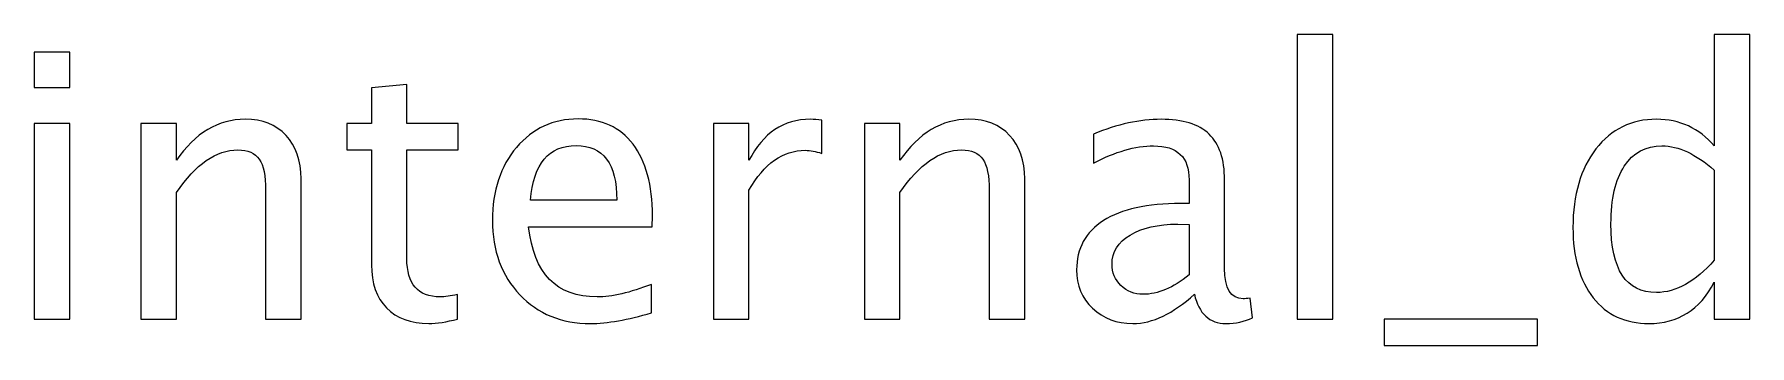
# Model space of a CAD drawing. Header units: centimetres. Extents: x -14.2 to 14.5, y -16 to 20.1.
# Drawn here: x -6.11 to -0.2, y 11.58 to 12.65 of the extents above; entities that cross this region are included whole.
import ezdxf

# ---------------------------------------------------------------- set-up
doc = ezdxf.new("R2010")
doc.units = ezdxf.units.CM
doc.header["$MEASUREMENT"] = 0
doc.layers.add('Layer 1', color=7, linetype='Continuous')

msp = doc.modelspace()

# ---------------------------------------------------------------- linework, layer by layer
at = {"layer": 'Layer 1'}
for points, knots in [([(-1.76149, 11.67044), (-1.76149, 11.67044), (-1.76149, 12.64961), (-1.76149, 12.64961), (-1.76149, 12.64961), (-1.76149, 12.64961), (-1.63957, 12.64961), (-1.63957, 12.64961), (-1.63957, 12.64961), (-1.63957, 12.64961), (-1.63957, 11.67044), (-1.63957, 11.67044), (-1.63957, 11.67044), (-1.63957, 11.67044), (-1.76149, 11.67044), (-1.76149, 11.67044)], [0, 0, 0, 0, 0.2, 0.2, 0.2, 0.2, 0.4, 0.4, 0.4, 0.4, 0.6, 0.6, 0.6, 0.6, 1, 1, 1, 1]), ([(-0.32639, 11.67044), (-0.32639, 11.67044), (-0.32639, 11.79681), (-0.32639, 11.79681), (-0.32639, 11.79681), (-0.37613, 11.7024), (-0.45106, 11.6552), (-0.55118, 11.6552), (-0.55118, 11.6552), (-0.63246, 11.6552), (-0.69638, 11.68462), (-0.74295, 11.74368), (-0.74295, 11.74368), (-0.78952, 11.80273), (-0.8128, 11.88338), (-0.8128, 11.98561), (-0.8128, 11.98561), (-0.8128, 12.09737), (-0.78634, 12.18733), (-0.73364, 12.25549), (-0.73364, 12.25549), (-0.68072, 12.32343), (-0.61129, 12.35751), (-0.52514, 12.35751), (-0.52514, 12.35751), (-0.44535, 12.35751), (-0.37888, 12.32703), (-0.32639, 12.26586), (-0.32639, 12.26586), (-0.32639, 12.26586), (-0.32639, 12.64961), (-0.32639, 12.64961), (-0.32639, 12.64961), (-0.32639, 12.64961), (-0.20447, 12.64961), (-0.20447, 12.64961), (-0.20447, 12.64961), (-0.20447, 12.64961), (-0.20447, 11.67044), (-0.20447, 11.67044), (-0.20447, 11.67044), (-0.20447, 11.67044), (-0.32639, 11.67044), (-0.32639, 11.67044)], [0, 0, 0, 0, 0.0833333, 0.0833333, 0.0833333, 0.0833333, 0.1666667, 0.1666667, 0.1666667, 0.1666667, 0.25, 0.25, 0.25, 0.25, 0.3333333, 0.3333333, 0.3333333, 0.3333333, 0.4166667, 0.4166667, 0.4166667, 0.4166667, 0.5, 0.5, 0.5, 0.5, 0.5833333, 0.5833333, 0.5833333, 0.5833333, 0.6666667, 0.6666667, 0.6666667, 0.6666667, 0.75, 0.75, 0.75, 0.75, 0.8333333, 0.8333333, 0.8333333, 0.8333333, 1, 1, 1, 1]), ([(-6.10849, 12.46673), (-6.10849, 12.46673), (-6.10849, 12.58865), (-6.10849, 12.58865), (-6.10849, 12.58865), (-6.10849, 12.58865), (-5.98657, 12.58865), (-5.98657, 12.58865), (-5.98657, 12.58865), (-5.98657, 12.58865), (-5.98657, 12.46673), (-5.98657, 12.46673), (-5.98657, 12.46673), (-5.98657, 12.46673), (-6.10849, 12.46673), (-6.10849, 12.46673)], [0, 0, 0, 0, 0.2, 0.2, 0.2, 0.2, 0.4, 0.4, 0.4, 0.4, 0.6, 0.6, 0.6, 0.6, 1, 1, 1, 1]), ([(-4.65222, 11.67065), (-4.6899, 11.66028), (-4.7227, 11.6552), (-4.75043, 11.6552), (-4.75043, 11.6552), (-4.81266, 11.6552), (-4.86113, 11.67298), (-4.89585, 11.70854), (-4.89585, 11.70854), (-4.93077, 11.7441), (-4.94813, 11.79342), (-4.94813, 11.85671), (-4.94813, 11.85671), (-4.94813, 11.85671), (-4.94813, 12.2521), (-4.94813, 12.2521), (-4.94813, 12.2521), (-4.94813, 12.2521), (-5.03237, 12.2521), (-5.03237, 12.2521), (-5.03237, 12.2521), (-5.03237, 12.2521), (-5.03237, 12.34354), (-5.03237, 12.34354), (-5.03237, 12.34354), (-5.03237, 12.34354), (-4.94813, 12.34354), (-4.94813, 12.34354), (-4.94813, 12.34354), (-4.94813, 12.34354), (-4.94813, 12.46525), (-4.94813, 12.46525), (-4.94813, 12.46525), (-4.94813, 12.46525), (-4.82621, 12.47689), (-4.82621, 12.47689), (-4.82621, 12.47689), (-4.82621, 12.47689), (-4.82621, 12.34354), (-4.82621, 12.34354), (-4.82621, 12.34354), (-4.82621, 12.34354), (-4.64968, 12.34354), (-4.64968, 12.34354), (-4.64968, 12.34354), (-4.64968, 12.34354), (-4.64968, 12.2521), (-4.64968, 12.2521), (-4.64968, 12.2521), (-4.64968, 12.2521), (-4.82621, 12.2521), (-4.82621, 12.2521), (-4.82621, 12.2521), (-4.82621, 12.2521), (-4.82621, 11.87872), (-4.82621, 11.87872), (-4.82621, 11.87872), (-4.82621, 11.79067), (-4.7879, 11.74664), (-4.71149, 11.74664), (-4.71149, 11.74664), (-4.69519, 11.74664), (-4.6755, 11.74939), (-4.65222, 11.75468), (-4.65222, 11.75468), (-4.65222, 11.75468), (-4.65222, 11.67065), (-4.65222, 11.67065)], [0, 0, 0, 0, 0.0555556, 0.0555556, 0.0555556, 0.0555556, 0.1111111, 0.1111111, 0.1111111, 0.1111111, 0.1666667, 0.1666667, 0.1666667, 0.1666667, 0.2222222, 0.2222222, 0.2222222, 0.2222222, 0.2777778, 0.2777778, 0.2777778, 0.2777778, 0.3333333, 0.3333333, 0.3333333, 0.3333333, 0.3888889, 0.3888889, 0.3888889, 0.3888889, 0.4444444, 0.4444444, 0.4444444, 0.4444444, 0.5, 0.5, 0.5, 0.5, 0.5555556, 0.5555556, 0.5555556, 0.5555556, 0.6111111, 0.6111111, 0.6111111, 0.6111111, 0.6666667, 0.6666667, 0.6666667, 0.6666667, 0.7222222, 0.7222222, 0.7222222, 0.7222222, 0.7777778, 0.7777778, 0.7777778, 0.7777778, 0.8333333, 0.8333333, 0.8333333, 0.8333333, 0.8888889, 0.8888889, 0.8888889, 0.8888889, 1, 1, 1, 1]), ([(-6.10849, 11.67044), (-6.10849, 11.67044), (-6.10849, 12.34354), (-6.10849, 12.34354), (-6.10849, 12.34354), (-6.10849, 12.34354), (-5.98657, 12.34354), (-5.98657, 12.34354), (-5.98657, 12.34354), (-5.98657, 12.34354), (-5.98657, 11.67044), (-5.98657, 11.67044), (-5.98657, 11.67044), (-5.98657, 11.67044), (-6.10849, 11.67044), (-6.10849, 11.67044)], [0, 0, 0, 0, 0.2, 0.2, 0.2, 0.2, 0.4, 0.4, 0.4, 0.4, 0.6, 0.6, 0.6, 0.6, 1, 1, 1, 1]), ([(-5.74146, 11.67044), (-5.74146, 11.67044), (-5.74146, 12.34354), (-5.74146, 12.34354), (-5.74146, 12.34354), (-5.74146, 12.34354), (-5.61954, 12.34354), (-5.61954, 12.34354), (-5.61954, 12.34354), (-5.61954, 12.34354), (-5.61954, 12.21633), (-5.61954, 12.21633), (-5.61954, 12.21633), (-5.55498, 12.31052), (-5.47582, 12.35751), (-5.38226, 12.35751), (-5.38226, 12.35751), (-5.32342, 12.35751), (-5.27664, 12.3391), (-5.24214, 12.30205), (-5.24214, 12.30205), (-5.20764, 12.26522), (-5.19028, 12.21548), (-5.19028, 12.15325), (-5.19028, 12.15325), (-5.19028, 12.15325), (-5.19028, 11.67044), (-5.19028, 11.67044), (-5.19028, 11.67044), (-5.19028, 11.67044), (-5.3122, 11.67044), (-5.3122, 11.67044), (-5.3122, 11.67044), (-5.3122, 11.67044), (-5.3122, 12.11346), (-5.3122, 12.11346), (-5.3122, 12.11346), (-5.3122, 12.16341), (-5.31961, 12.19897), (-5.33421, 12.22014), (-5.33421, 12.22014), (-5.34903, 12.24152), (-5.37337, 12.2521), (-5.40745, 12.2521), (-5.40745, 12.2521), (-5.48238, 12.2521), (-5.55308, 12.20321), (-5.61954, 12.10542), (-5.61954, 12.10542), (-5.61954, 12.10542), (-5.61954, 11.67044), (-5.61954, 11.67044), (-5.61954, 11.67044), (-5.61954, 11.67044), (-5.74146, 11.67044), (-5.74146, 11.67044)], [0, 0, 0, 0, 0.0666667, 0.0666667, 0.0666667, 0.0666667, 0.1333333, 0.1333333, 0.1333333, 0.1333333, 0.2, 0.2, 0.2, 0.2, 0.2666667, 0.2666667, 0.2666667, 0.2666667, 0.3333333, 0.3333333, 0.3333333, 0.3333333, 0.4, 0.4, 0.4, 0.4, 0.4666667, 0.4666667, 0.4666667, 0.4666667, 0.5333333, 0.5333333, 0.5333333, 0.5333333, 0.6, 0.6, 0.6, 0.6, 0.6666667, 0.6666667, 0.6666667, 0.6666667, 0.7333333, 0.7333333, 0.7333333, 0.7333333, 0.8, 0.8, 0.8, 0.8, 0.8666667, 0.8666667, 0.8666667, 0.8666667, 1, 1, 1, 1]), ([(-3.9842, 11.69203), (-4.06611, 11.66748), (-4.13618, 11.6552), (-4.1946, 11.6552), (-4.1946, 11.6552), (-4.29429, 11.6552), (-4.37536, 11.68822), (-4.4378, 11.75405), (-4.4378, 11.75405), (-4.50024, 11.81988), (-4.53157, 11.90518), (-4.53157, 12.01017), (-4.53157, 12.01017), (-4.53157, 12.11198), (-4.50405, 12.19559), (-4.44881, 12.26099), (-4.44881, 12.26099), (-4.39356, 12.32618), (-4.32287, 12.35878), (-4.23672, 12.35878), (-4.23672, 12.35878), (-4.15523, 12.35878), (-4.09215, 12.32978), (-4.0477, 12.27179), (-4.0477, 12.27179), (-4.00325, 12.21379), (-3.98102, 12.13166), (-3.98102, 12.02519), (-3.98102, 12.02519), (-3.98102, 12.02519), (-3.98166, 11.98794), (-3.98166, 11.98794), (-3.98166, 11.98794), (-3.98166, 11.98794), (-4.40711, 11.98794), (-4.40711, 11.98794), (-4.40711, 11.98794), (-4.38933, 11.82707), (-4.3108, 11.74664), (-4.17174, 11.74664), (-4.17174, 11.74664), (-4.12072, 11.74664), (-4.05828, 11.76103), (-3.9842, 11.78982), (-3.9842, 11.78982), (-3.9842, 11.78982), (-3.9842, 11.69203), (-3.9842, 11.69203)], [0, 0, 0, 0, 0.0769231, 0.0769231, 0.0769231, 0.0769231, 0.1538462, 0.1538462, 0.1538462, 0.1538462, 0.2307692, 0.2307692, 0.2307692, 0.2307692, 0.3076923, 0.3076923, 0.3076923, 0.3076923, 0.3846154, 0.3846154, 0.3846154, 0.3846154, 0.4615385, 0.4615385, 0.4615385, 0.4615385, 0.5384615, 0.5384615, 0.5384615, 0.5384615, 0.6153846, 0.6153846, 0.6153846, 0.6153846, 0.6923077, 0.6923077, 0.6923077, 0.6923077, 0.7692308, 0.7692308, 0.7692308, 0.7692308, 0.8461538, 0.8461538, 0.8461538, 0.8461538, 1, 1, 1, 1]), ([(-3.77063, 11.67044), (-3.77063, 11.67044), (-3.77063, 12.34354), (-3.77063, 12.34354), (-3.77063, 12.34354), (-3.77063, 12.34354), (-3.64871, 12.34354), (-3.64871, 12.34354), (-3.64871, 12.34354), (-3.64871, 12.34354), (-3.64871, 12.21633), (-3.64871, 12.21633), (-3.64871, 12.21633), (-3.60024, 12.31052), (-3.52996, 12.35751), (-3.43768, 12.35751), (-3.43768, 12.35751), (-3.42519, 12.35751), (-3.41207, 12.35645), (-3.39852, 12.35434), (-3.39852, 12.35434), (-3.39852, 12.35434), (-3.39852, 12.24025), (-3.39852, 12.24025), (-3.39852, 12.24025), (-3.41969, 12.24723), (-3.43831, 12.25083), (-3.4544, 12.25083), (-3.4544, 12.25083), (-3.53187, 12.25083), (-3.59664, 12.20511), (-3.64871, 12.11346), (-3.64871, 12.11346), (-3.64871, 12.11346), (-3.64871, 11.67044), (-3.64871, 11.67044), (-3.64871, 11.67044), (-3.64871, 11.67044), (-3.77063, 11.67044), (-3.77063, 11.67044)], [0, 0, 0, 0, 0.0909091, 0.0909091, 0.0909091, 0.0909091, 0.1818182, 0.1818182, 0.1818182, 0.1818182, 0.2727273, 0.2727273, 0.2727273, 0.2727273, 0.3636364, 0.3636364, 0.3636364, 0.3636364, 0.4545455, 0.4545455, 0.4545455, 0.4545455, 0.5454545, 0.5454545, 0.5454545, 0.5454545, 0.6363636, 0.6363636, 0.6363636, 0.6363636, 0.7272727, 0.7272727, 0.7272727, 0.7272727, 0.8181818, 0.8181818, 0.8181818, 0.8181818, 1, 1, 1, 1]), ([(-3.25099, 11.67044), (-3.25099, 11.67044), (-3.25099, 12.34354), (-3.25099, 12.34354), (-3.25099, 12.34354), (-3.25099, 12.34354), (-3.12907, 12.34354), (-3.12907, 12.34354), (-3.12907, 12.34354), (-3.12907, 12.34354), (-3.12907, 12.21633), (-3.12907, 12.21633), (-3.12907, 12.21633), (-3.06451, 12.31052), (-2.98535, 12.35751), (-2.89179, 12.35751), (-2.89179, 12.35751), (-2.83295, 12.35751), (-2.78617, 12.3391), (-2.75167, 12.30205), (-2.75167, 12.30205), (-2.71717, 12.26522), (-2.69981, 12.21548), (-2.69981, 12.15325), (-2.69981, 12.15325), (-2.69981, 12.15325), (-2.69981, 11.67044), (-2.69981, 11.67044), (-2.69981, 11.67044), (-2.69981, 11.67044), (-2.82173, 11.67044), (-2.82173, 11.67044), (-2.82173, 11.67044), (-2.82173, 11.67044), (-2.82173, 12.11346), (-2.82173, 12.11346), (-2.82173, 12.11346), (-2.82173, 12.16341), (-2.82914, 12.19897), (-2.84374, 12.22014), (-2.84374, 12.22014), (-2.85856, 12.24152), (-2.8829, 12.2521), (-2.91698, 12.2521), (-2.91698, 12.2521), (-2.99191, 12.2521), (-3.06261, 12.20321), (-3.12907, 12.10542), (-3.12907, 12.10542), (-3.12907, 12.10542), (-3.12907, 11.67044), (-3.12907, 11.67044), (-3.12907, 11.67044), (-3.12907, 11.67044), (-3.25099, 11.67044), (-3.25099, 11.67044)], [0, 0, 0, 0, 0.0666667, 0.0666667, 0.0666667, 0.0666667, 0.1333333, 0.1333333, 0.1333333, 0.1333333, 0.2, 0.2, 0.2, 0.2, 0.2666667, 0.2666667, 0.2666667, 0.2666667, 0.3333333, 0.3333333, 0.3333333, 0.3333333, 0.4, 0.4, 0.4, 0.4, 0.4666667, 0.4666667, 0.4666667, 0.4666667, 0.5333333, 0.5333333, 0.5333333, 0.5333333, 0.6, 0.6, 0.6, 0.6, 0.6666667, 0.6666667, 0.6666667, 0.6666667, 0.7333333, 0.7333333, 0.7333333, 0.7333333, 0.8, 0.8, 0.8, 0.8, 0.8666667, 0.8666667, 0.8666667, 0.8666667, 1, 1, 1, 1]), ([(-2.11582, 11.75617), (-2.18905, 11.68886), (-2.25954, 11.6552), (-2.32727, 11.6552), (-2.32727, 11.6552), (-2.38294, 11.6552), (-2.4293, 11.67256), (-2.46591, 11.70748), (-2.46591, 11.70748), (-2.50274, 11.74241), (-2.52116, 11.78643), (-2.52116, 11.83956), (-2.52116, 11.83956), (-2.52116, 11.91301), (-2.49026, 11.96953), (-2.42845, 12.0089), (-2.42845, 12.0089), (-2.36664, 12.04827), (-2.27795, 12.06795), (-2.16238, 12.06795), (-2.16238, 12.06795), (-2.16238, 12.06795), (-2.13381, 12.06795), (-2.13381, 12.06795), (-2.13381, 12.06795), (-2.13381, 12.06795), (-2.13381, 12.14902), (-2.13381, 12.14902), (-2.13381, 12.14902), (-2.13381, 12.22712), (-2.17445, 12.26607), (-2.25594, 12.26607), (-2.25594, 12.26607), (-2.31902, 12.26607), (-2.38802, 12.24617), (-2.46274, 12.20638), (-2.46274, 12.20638), (-2.46274, 12.20638), (-2.46274, 12.30671), (-2.46274, 12.30671), (-2.46274, 12.30671), (-2.38061, 12.34058), (-2.30314, 12.35751), (-2.23054, 12.35751), (-2.23054, 12.35751), (-2.15582, 12.35751), (-2.10058, 12.34058), (-2.06523, 12.3065), (-2.06523, 12.3065), (-2.02967, 12.27242), (-2.01189, 12.21993), (-2.01189, 12.14902), (-2.01189, 12.14902), (-2.01189, 12.14902), (-2.01189, 11.84485), (-2.01189, 11.84485), (-2.01189, 11.84485), (-2.01189, 11.77522), (-1.99051, 11.74029), (-1.94754, 11.74029), (-1.94754, 11.74029), (-1.94225, 11.74029), (-1.93442, 11.74114), (-1.92405, 11.74283), (-1.92405, 11.74283), (-1.92405, 11.74283), (-1.91537, 11.6751), (-1.91537, 11.6751), (-1.91537, 11.6751), (-1.9431, 11.66176), (-1.97358, 11.6552), (-2.00702, 11.6552), (-2.00702, 11.6552), (-2.06396, 11.6552), (-2.10015, 11.68886), (-2.11582, 11.75617)], [0, 0, 0, 0, 0.05, 0.05, 0.05, 0.05, 0.1, 0.1, 0.1, 0.1, 0.15, 0.15, 0.15, 0.15, 0.2, 0.2, 0.2, 0.2, 0.25, 0.25, 0.25, 0.25, 0.3, 0.3, 0.3, 0.3, 0.35, 0.35, 0.35, 0.35, 0.4, 0.4, 0.4, 0.4, 0.45, 0.45, 0.45, 0.45, 0.5, 0.5, 0.5, 0.5, 0.55, 0.55, 0.55, 0.55, 0.6, 0.6, 0.6, 0.6, 0.65, 0.65, 0.65, 0.65, 0.7, 0.7, 0.7, 0.7, 0.75, 0.75, 0.75, 0.75, 0.8, 0.8, 0.8, 0.8, 0.85, 0.85, 0.85, 0.85, 0.9, 0.9, 0.9, 0.9, 1, 1, 1, 1]), ([(-4.40076, 12.07938), (-4.40076, 12.07938), (-4.10358, 12.07938), (-4.10358, 12.07938), (-4.10358, 12.07938), (-4.10358, 12.20469), (-4.15036, 12.26734), (-4.2437, 12.26734), (-4.2437, 12.26734), (-4.33768, 12.26734), (-4.38996, 12.20469), (-4.40076, 12.07938)], [0, 0, 0, 0, 0.25, 0.25, 0.25, 0.25, 0.5, 0.5, 0.5, 0.5, 1, 1, 1, 1]), ([(-0.32639, 12.18246), (-0.38968, 12.23813), (-0.44958, 12.26607), (-0.50631, 12.26607), (-0.50631, 12.26607), (-0.56219, 12.26607), (-0.60537, 12.24279), (-0.63606, 12.19601), (-0.63606, 12.19601), (-0.66675, 12.14944), (-0.68199, 12.0834), (-0.68199, 11.99789), (-0.68199, 11.99789), (-0.68199, 11.84062), (-0.62992, 11.76188), (-0.52557, 11.76188), (-0.52557, 11.76188), (-0.45783, 11.76188), (-0.39137, 11.79892), (-0.32639, 11.87279), (-0.32639, 11.87279), (-0.32639, 11.87279), (-0.32639, 12.18246), (-0.32639, 12.18246)], [0, 0, 0, 0, 0.1428571, 0.1428571, 0.1428571, 0.1428571, 0.2857143, 0.2857143, 0.2857143, 0.2857143, 0.4285714, 0.4285714, 0.4285714, 0.4285714, 0.5714286, 0.5714286, 0.5714286, 0.5714286, 0.7142857, 0.7142857, 0.7142857, 0.7142857, 1, 1, 1, 1]), ([(-2.13381, 11.82263), (-2.13381, 11.82263), (-2.13381, 11.99556), (-2.13381, 11.99556), (-2.13381, 11.99556), (-2.13381, 11.99556), (-2.17297, 11.99683), (-2.17297, 11.99683), (-2.17297, 11.99683), (-2.2407, 11.99683), (-2.29531, 11.98434), (-2.33701, 11.95937), (-2.33701, 11.95937), (-2.3785, 11.93418), (-2.39924, 11.90095), (-2.39924, 11.85946), (-2.39924, 11.85946), (-2.39924, 11.83046), (-2.38887, 11.80591), (-2.36834, 11.7858), (-2.36834, 11.7858), (-2.34759, 11.76569), (-2.3224, 11.75553), (-2.29256, 11.75553), (-2.29256, 11.75553), (-2.24176, 11.75553), (-2.18884, 11.77797), (-2.13381, 11.82263)], [0, 0, 0, 0, 0.125, 0.125, 0.125, 0.125, 0.25, 0.25, 0.25, 0.25, 0.375, 0.375, 0.375, 0.375, 0.5, 0.5, 0.5, 0.5, 0.625, 0.625, 0.625, 0.625, 0.75, 0.75, 0.75, 0.75, 1, 1, 1, 1]), ([(-1.46304, 11.579), (-1.46304, 11.579), (-1.46304, 11.67044), (-1.46304, 11.67044), (-1.46304, 11.67044), (-1.46304, 11.67044), (-0.93472, 11.67044), (-0.93472, 11.67044), (-0.93472, 11.67044), (-0.93472, 11.67044), (-0.93472, 11.579), (-0.93472, 11.579), (-0.93472, 11.579), (-0.93472, 11.579), (-1.46304, 11.579), (-1.46304, 11.579)], [0, 0, 0, 0, 0.2, 0.2, 0.2, 0.2, 0.4, 0.4, 0.4, 0.4, 0.6, 0.6, 0.6, 0.6, 1, 1, 1, 1])]:
    msp.add_open_spline(points, degree=3, knots=knots, dxfattribs=at)

doc.saveas('drawing.dxf')
